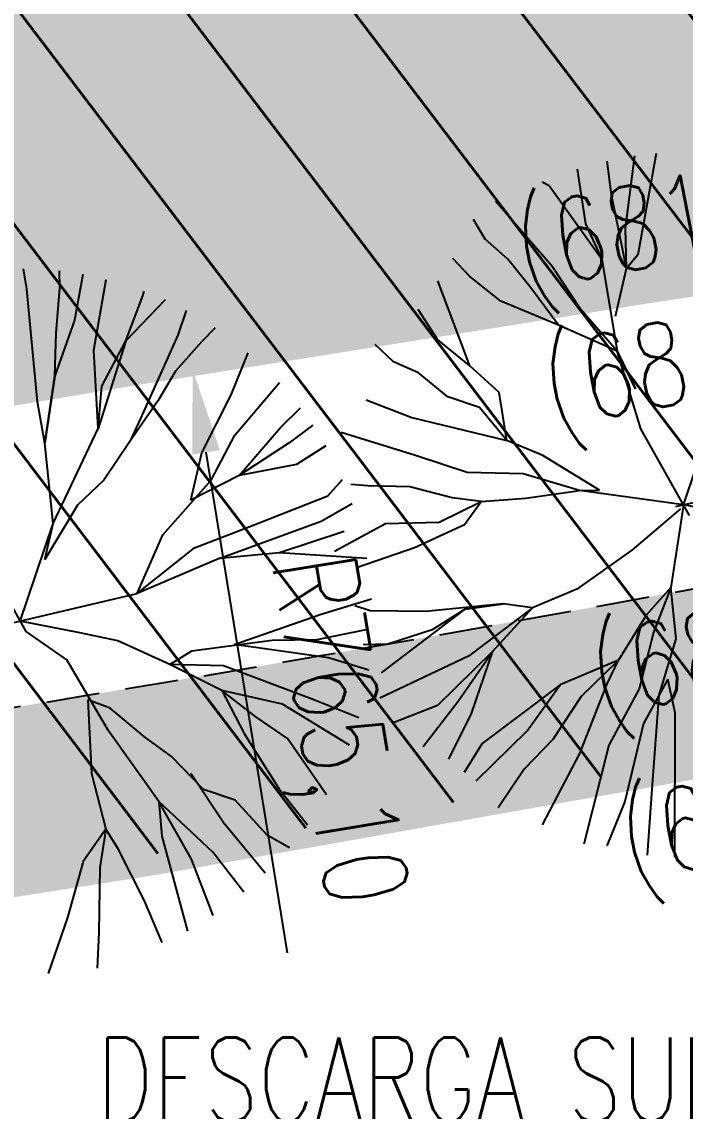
# Model space of a CAD drawing. Extents: x 352140 to 354978, y 6304672 to 6307963.
# Drawn here: x 352470.92 to 352478.84, y 6305970.32 to 6305983.32 of the extents above; entities that cross this region are included whole.
import ezdxf
from ezdxf import colors
from ezdxf.entities.mleader import LeaderData, LeaderLine
from ezdxf.math import Vec2, Vec3

# ---------------------------------------------------------------- set-up
doc = ezdxf.new("R2010")
doc.units = 0
for name, pattern in [('CENTER', [50.800000000000004, 31.75, -6.35, 6.35, -6.35]), ('CONTINUOS', [0]), ('DASHDOT', [1, 0.5, -0.25, 0, -0.25]), ('DASHED', [19.049999999999997, 12.7, -6.35])]:
    doc.linetypes.add(name, pattern=pattern)
doc.layers.get('0').update_dxf_attribs({"linetype": 'CONTINUOUS'})
for name, color, linetype in [('00-S2_ALL AREA APORTANTES', 150, 'CONTINUOUS'), ('02_Geo ext_Acotamiento', 7, 'CONTINUOUS'), ('02_Geo ext_Eje', 4, 'CONTINUOUS'), ('02_Geo ext_Geometria', 2, 'CONTINUOUS'), ('03_Pav ext_HCV', 34, 'CONTINUOUS'), ('03_Pav ext_Vereda HC', 42, 'CONTINUOUS'), ('03_Pav proy_Solera Tipo A', 1, 'CONTINUOUS'), ('03_S2_Pav ext_Borde vereda', 7, 'CONTINUOUS'), ('03_S3_Pav ext_Cota', 2, 'CONTINUOUS'), ('05_All ext_Txt', 4, 'CONTINUOUS'), ('Paisajismo', 253, 'CONTINUOUS')]:
    doc.layers.add(name, color=color, linetype=linetype)
doc.layers.add('0_ASD_LINEA OFICIAL', color=253, linetype='DASHDOT', lineweight=20)
doc.styles.add('JPG_2MM', font='simplex.shx', dxfattribs={"height": 1})
doc.styles.add('ROMANS', font='romans.shx', dxfattribs={"width": 0.75})
doc.dimstyles.new('Principal', dxfattribs={"dimscale": 0, "dimtxt": 2, "dimasz": 2, "dimexe": 1, "dimexo": 1, "dimtad": 1, "dimrnd": 0.05, "dimzin": 1, "dimtxsty": 'ROMANS', "dimcen": 2.5, "dimclrt": 2, "dimaunit": 2, "dimadec": 0, "dimazin": 0, "dimtfac": 1, "dimtmove": 0, "dimatfit": 3, "dimfxl": 1, "dimfxlon": 1, "dimarcsym": 0})

# ---------------------------------------------------------------- blocks, each defined once
blk = doc.blocks.new('_Dot')
at = {"color": 0, "linetype": 'ByBlock', "lineweight": -2}
blk.add_line((-0.5, 0), (-1, 0), dxfattribs=at)
at = {"color": 0, "linetype": 'ByBlock', "const_width": 0.5}
blk.add_lwpolyline([(-0.25, 0, 1), (0.25, 0, 1)], format="xyb", close=True, dxfattribs=at)
blk = doc.blocks.new('*D1356')
at = {"layer": '02_Geo ext_Acotamiento', "color": 0, "lineweight": -2, "transparency": 16777216}
blk.add_line((352474.0926318229, 6305972.204620175), (352473.118785715, 6305978.179346178), dxfattribs=at)
at = {"layer": '02_Geo ext_Acotamiento', "color": 0, "transparency": 16777216}
blk.add_solid([(352473.2832816129, 6305978.206158067), (352472.954289817, 6305978.152534289), (352472.9579143815, 6305979.166321564)], dxfattribs=at)
at = {"layer": '02_Geo ext_Acotamiento', "color": 2, "transparency": 16777216, "insert": (352474.5820595946, 6305974.84452452), "char_height": 1, "attachment_point": 5, "rotation": 279.2574751368675, "style": 'ROMANS'}
blk.add_mtext('R765,10', dxfattribs=at)
blk = doc.blocks.new('*D1358')
at = {"layer": '02_Geo ext_Acotamiento', "color": 0, "lineweight": -2, "transparency": 16777216}
blk.add_line((352489.9611560942, 6305989.048844459), (352491.1275495391, 6305983.108705287), dxfattribs=at)
at = {"layer": '02_Geo ext_Acotamiento', "color": 0, "transparency": 16777216}
blk.add_solid([(352491.2910931937, 6305983.140818381), (352490.9640058842, 6305983.076592193), (352491.3202281024, 6305982.127443358)], dxfattribs=at)
at = {"layer": '02_Geo ext_Acotamiento', "color": 2, "transparency": 16777216, "insert": (352491.3387423675, 6305986.744307509), "char_height": 1, "attachment_point": 5, "rotation": 281.1091435164316, "style": 'ROMANS'}
blk.add_mtext('R144,40', dxfattribs=at)
blk = doc.blocks.new('A$C27410629')
at = {"true_color": 0x136734, "transparency": 33554559}
h = blk.add_hatch(dxfattribs=at)
h.set_pattern_fill('ANSI31', color=116, scale=0.5)
h.set_pattern_definition([(45, (-8759.562515186517, -519.1035735587502), (-1.122532015133644, 1.122532015133644), [])])
h.paths.add_polyline_path([(137.5068959888558, 1252.464406617455, 0.1176268807227723), (109.8147584422568, 1254.193915082657, 0.06692451075002814), (94.44469839795602, 1249.334472017372, 0.3153492887079504), (64.30173641118381, 1196.270282113329, 0.02268268711599586), (65.7292635223912, 1185.310127003227), (112.3603922077091, 1218.953454515778), (153.4782689701005, 1161.962272479494), (172.1053089193083, 1139.480769404351), (187.9579650288579, 1141.807885415954), (193.565073162812, 1120.465553675225), (224.197974734232, 1050.129297271156), (250.6203797236194, 989.4787086543838), (268.1526288855184, 972.7353945672494, 7.254700715645028e-06), (291.4898137452492, 983.2987389690225), (238.1945199318034, 1105.633967029937), (205.2934048173047, 1181.112163638985), (177.0531538182076, 1197.651557407602)])
at = {"layer": '0_ASD_LINEA OFICIAL', "ltscale": 8}
blk.add_lwpolyline([(105.3969465088849, 1035.562361611197, 0.5, 0.5, 0.02907839639481551), (96.49739032833118, 1087.586790840495, 0.5, 0.5, 0), (93.67239595213323, 1099.099954622301, 0.5, 0.5, -0.02489181545741437), (93.1686848455247, 1101.536063994684, 0.5, 0.5, 0.02800017550214639), (85.58360530758229, 1125.976145468789, 0.5, 0.5, 0), (80.53034666677559, 1140.452970316577, 0.5, 0.5, -0.01403462392197003), (70.93430501161492, 1165.446933883542, 0.5, 0.5, -0.04113116294258884), (65.72926351752159, 1185.310126999917, 0.5, 0.5, -0.02268268711599493), (64.30173641118381, 1196.270282113328, 0.5, 0.5, -0.3153492887079679), (94.44469839795784, 1249.334472017374, 0.5, 0.5, -0.06692451075014695), (109.8147584422877, 1254.193915082663, 0.5, 0.5, -0.1176268807226383), (137.5068959888558, 1252.464406617455, 0.5, 0.5, -0.04427558294686633), (147.2508640152264, 1248.520743937503, 0.5, 0.5, 0), (172.0219517330806, 1234.851772024538, 0.5, 0.5, 0.01750675280627598), (184.8220180485951, 1228.362281347178, 0.5, 0.5, -0.01158997276834812), (202.0240396122099, 1219.429553328131, 0.5, 0.5, 0.08945083964984361), (234.6303973079339, 1209.248334625051, 0.5, 0.5, 0.02074857105791634), (245.5796070346114, 1209.119370963424, 0.5, 0.5, 0.0292650525021234), (260.9574949201233, 1210.479643781589, 0.5, 0.5, 0.01455169345075628), (283.5421609954101, 1214.484549576147, 0.5, 0.5, 0.03211360147220694), (329.8150799274445, 1226.935406510711, 0.5, 0.5, 0.007917335729782708)], format="xyseb", dxfattribs=at)
at = {"layer": '0_ASD_LINEA OFICIAL', "ltscale": 8, "const_width": 0.5}
blk.add_lwpolyline([(250.6203797236194, 989.4787086543838), (268.1526288854875, 972.7353945673531, 7.254700715664111e-06), (291.4898137452146, 983.2987389692971), (291.4898137452146, 983.2987389692971), (238.1945199318034, 1105.633967029937), (205.2934048173047, 1181.112163638985), (177.0531538182076, 1197.651557407602), (137.6146324061954, 1252.315079214)], format="xyb", dxfattribs=at)
blk = doc.blocks.new('1.0 - LO RECABARREN LOTEO PARQUE - VEGETACION PROPUESTA ETAPA MUNICIPAL')
at = {"layer": 'Paisajismo', "color": 251}
for p, q in [((352478.1275552253, 6305980.85498436), (352478.2361449318, 6305981.715914877)), ((352478.4921855782, 6305981.743801679), (352478.2743670408, 6305980.535749556)), ((352477.9591186784, 6305981.25431358), (352477.9051037707, 6305981.655967839)), ((352477.5489612148, 6305981.560064026), (352477.6489476153, 6305980.904445083)), ((352477.2129587107, 6305981.360978175), (352477.1320545566, 6305981.403174513)), ((352477.8438934974, 6305980.480545281), (352477.2129587107, 6305981.360978175)), ((352478.1366716653, 6305980.372145854), (352477.9591186784, 6305981.25431358)), ((352477.2580842028, 6305980.389311765), (352476.5755388011, 6305981.178141304)), ((352476.4506289462, 6305980.721477006), (352476.3126071253, 6305980.95938663)), ((352477.6489476153, 6305980.904445083), (352477.8438934974, 6305980.480545281)), ((352478.1366716653, 6305980.372145854), (352478.1275552253, 6305980.85498436)), ((352476.722135281, 6305980.486087694), (352476.4506289462, 6305980.721477006)), ((352478.2743670408, 6305980.535749556), (352478.1366716653, 6305980.372145854)), ((352476.268055681, 6305980.276488517), (352476.0628283102, 6305980.493993144)), ((352476.9956568904, 6305980.143844366), (352476.722135281, 6305980.486087694)), ((352477.8438934974, 6305980.480545281), (352478.0247535933, 6305979.388283361)), ((352470.9791085373, 6305980.127290434), (352470.9380157019, 6305980.370069036)), ((352471.372656268, 6305980.137129574), (352471.3687522345, 6305980.343900926)), ((352471.6479428071, 6305980.302964803), (352471.5492628812, 6305979.755671567)), ((352476.6356416089, 6305979.981546658), (352476.268055681, 6305980.276488517)), ((352477.58802551, 6305979.887790984), (352477.2580842028, 6305980.389311765)), ((352478.0065733212, 6305979.806176646), (352478.1366716653, 6305980.372145854)), ((352471.7772541641, 6305979.397717895), (352471.9259868903, 6305980.242831917)), ((352476.268082896, 6305979.209839505), (352475.8855201535, 6305980.224942675)), ((352471.1050833046, 6305978.781263269), (352470.9791085373, 6305980.127290434)), ((352471.3293507672, 6305979.601833149), (352471.372656268, 6305980.137129574)), ((352472.1589620499, 6305979.510601838), (352472.3624453977, 6305980.048922569)), ((352472.3624453977, 6305980.048922569), (352472.3787532828, 6305980.101145286)), ((352477.3245917035, 6305979.695749076), (352476.9956568904, 6305980.143844366)), ((352472.6307489414, 6305979.997471048), (352472.1589620499, 6305979.510601838)), ((352477.3245917035, 6305979.695749076), (352476.6356416089, 6305979.981546658)), ((352478.0247535933, 6305979.388283361), (352477.58802551, 6305979.887790984)), ((352471.5492628812, 6305979.755671567), (352471.3122386409, 6305979.093756601)), ((352472.8807744939, 6305979.873742042), (352472.7794600247, 6305979.577644357)), ((352475.8800125589, 6305979.524519636), (352475.6520212743, 6305979.882473309)), ((352473.2267514461, 6305979.666881293), (352473.0671490565, 6305979.501027003)), ((352478.0247535933, 6305979.388283361), (352477.3245917035, 6305979.695749076)), ((352471.3122386409, 6305979.093756601), (352471.3293507672, 6305979.601833149)), ((352472.1589620499, 6305979.510601838), (352471.8315775688, 6305978.46219136)), ((352471.8753874885, 6305978.970771986), (352472.1589620499, 6305979.510601838)), ((352472.7794600247, 6305979.577644357), (352472.335660302, 6305978.58311768)), ((352473.0671490565, 6305979.501027003), (352472.7533482308, 6305979.147691408)), ((352476.268082896, 6305979.209839505), (352475.8800125589, 6305979.524519636)), ((352471.8315775688, 6305978.46219136), (352471.7772541641, 6305979.397717895)), ((352473.4163866648, 6305978.865153403), (352473.6227052198, 6305979.368468748)), ((352475.3566122105, 6305979.257733487), (352475.1390036559, 6305979.467415117)), ((352478.2469016878, 6305978.938171837), (352478.0247535933, 6305979.388283361)), ((352478.0247535933, 6305979.388283361), (352478.2469016878, 6305978.938171837)), ((352478.3093741251, 6305978.458320168), (352478.0247535933, 6305979.388283361)), ((352475.6527965499, 6305979.129705258), (352475.3566122105, 6305979.257733487)), ((352472.7533482308, 6305979.147691408), (352472.546331893, 6305978.796372004)), ((352476.0053983022, 6305978.842402608), (352475.6527965499, 6305979.129705258)), ((352476.6159441033, 6305978.894400188), (352476.268082896, 6305979.209839505)), ((352471.1938858297, 6305978.289808439), (352471.3122386409, 6305979.093756601)), ((352471.3122386409, 6305979.093756601), (352471.1938858297, 6305978.289808439)), ((352473.4620847795, 6305978.386081706), (352473.9940109081, 6305979.011182854)), ((352471.8315775688, 6305978.46219136), (352471.8753874885, 6305978.970771986)), ((352473.0674134865, 6305978.174298849), (352473.4163866648, 6305978.865153403)), ((352476.7095975993, 6305978.321219766), (352476.6159441033, 6305978.894400188)), ((352471.1938858297, 6305978.289808439), (352471.1050833046, 6305978.781263269)), ((352472.546331893, 6305978.796372004), (352472.2083551933, 6305978.308962559)), ((352475.0287965118, 6305978.804057235), (352475.5758070984, 6305978.593005279)), ((352476.3816737943, 6305978.715886574), (352476.0053983022, 6305978.842402608)), ((352476.7095975993, 6305978.321219766), (352476.3816737943, 6305978.715886574)), ((352478.8191598772, 6305977.552358195), (352479.2125172336, 6305978.71588795)), ((352474.0070257903, 6305978.473796272), (352474.2451975834, 6305978.710987898)), ((352475.5758070984, 6305978.593005279), (352476.7095975993, 6305978.321219766)), ((352471.5490117898, 6305977.868932984), (352471.8315775688, 6305978.46219136)), ((352472.335660302, 6305978.58311768), (352472.2083551933, 6305978.308962559)), ((352473.5150393044, 6305977.900994279), (352474.0070257903, 6305978.473796272)), ((352474.3920603467, 6305978.505323664), (352474.1109687713, 6305978.294629889)), ((352478.8896722923, 6305977.427047579), (352478.3093741251, 6305978.458320168)), ((352473.1785102773, 6305977.846248779), (352473.4620847795, 6305978.386081706)), ((352475.6180656507, 6305978.140267921), (352474.7315302495, 6305978.417492486)), ((352471.292135081, 6305977.329604137), (352471.1938858297, 6305978.289808439)), ((352472.2083551933, 6305978.308962559), (352471.8965719272, 6305977.848769919)), ((352474.1109687713, 6305978.294629889), (352473.5150393044, 6305977.900994279)), ((352474.5464288348, 6305978.256469573), (352474.1963265934, 6305978.034610914)), ((352476.7095975993, 6305978.321219766), (352476.7095975993, 6305978.321219766)), ((352477.1402729448, 6305978.142286357), (352476.7095975993, 6305978.321219766)), ((352472.9373151319, 6305977.608330153), (352473.0674134865, 6305978.174298849)), ((352476.2361210574, 6305977.938147099), (352475.6180656507, 6305978.140267921)), ((352477.8157568873, 6305977.727456482), (352477.1402729448, 6305978.142286357)), ((352474.1963265934, 6305978.034610914), (352473.5150393044, 6305977.900994279)), ((352476.9040390624, 6305977.924035762), (352476.2361210574, 6305977.938147099)), ((352471.292135081, 6305977.329604137), (352471.5490117898, 6305977.868932984)), ((352471.8965719272, 6305977.848769919), (352471.5817623193, 6305977.548862848)), ((352472.6032909164, 6305977.194017263), (352473.1785102773, 6305977.846248779)), ((352473.5150393044, 6305977.900994279), (352472.9373151319, 6305977.608330153)), ((352474.5707660478, 6305977.658745577), (352474.7490780378, 6305977.854356995)), ((352477.5754878859, 6305977.722919981), (352476.9040390624, 6305977.924035762)), ((352478.7274746549, 6305977.530880277), (352480.2164293411, 6305977.879678542)), ((352475.0481689483, 6305977.778025091), (352474.8467400941, 6305977.794346964)), ((352475.5511715146, 6305977.767396695), (352475.0481689483, 6305977.778025091)), ((352476.0564528197, 6305977.636058538), (352475.5511715146, 6305977.767396695)), ((352476.9362829471, 6305977.630681382), (352477.5754878859, 6305977.722919981)), ((352477.5754878859, 6305977.722919981), (352477.8157568873, 6305977.727456482)), ((352478.8191598772, 6305977.552358195), (352477.5754878859, 6305977.722919981)), ((352471.5817623193, 6305977.548862848), (352471.1934186022, 6305976.900159717)), ((352473.6429448754, 6305977.293819786), (352474.5707660478, 6305977.658745577)), ((352474.4907099583, 6305977.355903014), (352474.8620163009, 6305977.568875388)), ((352475.9001619173, 6305977.343880607), (352476.402858233, 6305977.593884507)), ((352476.402858233, 6305977.593884507), (352476.0564528197, 6305977.636058538)), ((352476.2032646421, 6305977.316823223), (352476.402858233, 6305977.593884507)), ((352476.402858233, 6305977.593884507), (352476.9362829471, 6305977.630681382)), ((352478.8191598772, 6305977.552358195), (352478.6655438281, 6305976.567651628)), ((352479.5308947315, 6305977.412432205), (352478.8191598772, 6305977.552358195)), ((352478.781372374, 6305977.505175669), (352478.2031267321, 6305977.013226649)), ((352470.8987777245, 6305976.166074382), (352471.292135081, 6305977.329604137)), ((352471.1934186022, 6305976.900159717), (352471.292135081, 6305977.329604137)), ((352472.9800707683, 6305977.040788505), (352473.6429448754, 6305977.293819786)), ((352473.2762551095, 6305976.912760276), (352474.4907099583, 6305977.355903014)), ((352474.65147629, 6305976.999615769), (352475.2594438381, 6305977.331783256)), ((352475.2594438381, 6305977.331783256), (352475.9001619173, 6305977.343880607)), ((352475.6050556898, 6305977.043897361), (352476.2032646421, 6305977.316823223)), ((352472.2960471884, 6305976.493394729), (352472.6032909164, 6305977.194017263)), ((352474.7657119299, 6305977.234845774), (352473.9960533333, 6305976.979798304)), ((352470.9692901397, 6305976.040763766), (352470.3889919724, 6305977.072036355)), ((352472.2960471884, 6305976.493394729), (352472.9800707683, 6305977.040788505)), ((352474.925667639, 6305976.809690376), (352475.6050556898, 6305977.043897361)), ((352473.2762551095, 6305976.912760276), (352472.2960471884, 6305976.493394729)), ((352473.9960533333, 6305976.979798304), (352473.2762551095, 6305976.912760276)), ((352473.9960533333, 6305976.979798304), (352473.2762551095, 6305976.912760276)), ((352475.0359336556, 6305976.913771832), (352473.9960533333, 6305976.979798304)), ((352478.2031267321, 6305977.013226649), (352477.5442877458, 6305976.546481274)), ((352477.5442877458, 6305976.546481274), (352477.0143915043, 6305976.322686062)), ((352478.6655438281, 6305976.567651628), (352478.3779341476, 6305976.241535869)), ((352478.6655438281, 6305976.567651628), (352478.4620581937, 6305976.029333929)), ((352478.6655438281, 6305976.567651628), (352478.6655438281, 6305976.567651628)), ((352478.7305381274, 6305975.954233261), (352478.6655438281, 6305976.567651628)), ((352470.8070925022, 6305976.144596464), (352472.2960471884, 6305976.493394729)), ((352474.4914968637, 6305976.249018271), (352475.0946756129, 6305976.429800731)), ((352473.4524997894, 6305975.887268236), (352474.4914968637, 6305976.249018271)), ((352475.0762779902, 6305976.289271794), (352474.8941943575, 6305976.346210536)), ((352475.7401196787, 6305976.281680703), (352475.0762779902, 6305976.289271794)), ((352475.2109621338, 6305975.547173001), (352476.2134955746, 6305976.307564405)), ((352476.6663292327, 6305976.369561894), (352475.7401196787, 6305976.281680703)), ((352476.2134955746, 6305976.307564405), (352475.8175859776, 6305976.059576737)), ((352476.2134955746, 6305976.307564405), (352476.6663292327, 6305976.369561894)), ((352476.6663292327, 6305976.369561894), (352476.2134955746, 6305976.307564405)), ((352477.0143915043, 6305976.322686062), (352476.250783359, 6305975.747067409)), ((352476.5434369392, 6305975.806040549), (352477.0143915043, 6305976.322686062)), ((352477.0143915043, 6305976.322686062), (352476.6663292327, 6305976.369561894)), ((352471.6105125788, 6305976.026148392), (352470.8987777245, 6305976.166074382)), ((352478.3779341476, 6305976.241535869), (352478.0409662286, 6305975.700697902)), ((352471.4563852404, 6305975.702549828), (352470.9692901397, 6305976.040763766)), ((352472.0663703497, 6305975.927860268), (352471.6105125788, 6305976.026148392)), ((352474.442869216, 6305975.946005445), (352475.0281741489, 6305976.063951685)), ((352475.8175859776, 6305976.059576737), (352475.2866809571, 6305975.889210048)), ((352478.4620581937, 6305976.029333929), (352478.2877923296, 6305975.357947463)), ((352472.6859389543, 6305975.645595124), (352472.0663703497, 6305975.927860268)), ((352472.949879409, 6305975.810921275), (352473.9089378554, 6305975.935924327)), ((352474.5817927694, 6305975.727460897), (352473.4524997894, 6305975.887268236)), ((352473.9089378554, 6305975.935924327), (352474.442869216, 6305975.946005445)), ((352475.2866809571, 6305975.889210048), (352474.9930208237, 6305975.883665473)), ((352478.5295744715, 6305975.282342716), (352478.7305381274, 6305975.954233261)), ((352472.6859389543, 6305975.645595124), (352472.949879409, 6305975.810921275)), ((352475.0620779163, 6305975.581230648), (352474.5817927694, 6305975.727460897)), ((352476.250783359, 6305975.747067409), (352475.192001884, 6305975.246048502)), ((352476.5434369392, 6305975.806040549), (352475.8820206413, 6305975.157334262)), ((352476.1273888773, 6305975.210261905), (352476.5434369392, 6305975.806040549)), ((352476.2860179202, 6305975.064334868), (352476.5434369392, 6305975.806040549)), ((352471.9530637232, 6305974.856766456), (352471.4563852404, 6305975.702549828)), ((352473.3060141479, 6305975.336617297), (352472.6859389543, 6305975.645595124)), ((352473.3271614526, 6305975.630976676), (352472.6859389543, 6305975.645595124)), ((352474.4030944171, 6305975.223710725), (352473.3271614526, 6305975.630976676)), ((352478.0409662286, 6305975.700697902), (352477.3454997953, 6305975.406345612)), ((352478.0409662286, 6305975.700697902), (352477.5951962589, 6305975.26470079)), ((352477.9084369479, 6305975.416974388), (352478.0409662286, 6305975.700697902)), ((352478.6314535288, 6305975.47087671), (352478.3397559735, 6305974.942107459)), ((352478.7194699421, 6305975.070029596), (352478.6314535288, 6305975.47087671)), ((352474.0291116064, 6305975.173638997), (352473.3060141479, 6305975.336617297)), ((352473.3060141479, 6305975.336617297), (352473.5731566245, 6305974.822897336)), ((352473.712513736, 6305975.023603889), (352473.3060141479, 6305975.336617297)), ((352477.3454997953, 6305975.406345612), (352476.4134845141, 6305974.704483197)), ((352476.9536577633, 6305974.855560504), (352477.3454997953, 6305975.406345612)), ((352477.5822272919, 6305974.585671807), (352477.9084369479, 6305975.416974388)), ((352478.2877923296, 6305975.357947463), (352477.9266508232, 6305974.683032612)), ((352471.7057332624, 6305975.226229618), (352471.7490737254, 6305974.345161481)), ((352471.9747153894, 6305975.12441311), (352471.7057332624, 6305975.226229618)), ((352474.9416092923, 6305975.012547791), (352474.4030944171, 6305975.223710725)), ((352475.7103320314, 6305974.667911784), (352476.1273888773, 6305975.210261905)), ((352477.5951962589, 6305975.26470079), (352477.2577239784, 6305974.750575546)), ((352478.4439721916, 6305974.158324417), (352478.5295744715, 6305975.282342716)), ((352472.3817215665, 6305974.78468702), (352471.9747153894, 6305975.12441311)), ((352474.8326838163, 6305974.683005424), (352474.0291116064, 6305975.173638997)), ((352475.8820206413, 6305975.157334262), (352475.3429869434, 6305974.945902334)), ((352474.0913089218, 6305974.763518042), (352473.712513736, 6305975.023603889)), ((352476.0148051569, 6305974.515826838), (352476.2860179202, 6305975.064334868)), ((352478.7141685539, 6305973.349491614), (352478.7194699421, 6305975.070029596)), ((352472.556528982, 6305974.012996241), (352471.9530637232, 6305974.856766456)), ((352473.5731566245, 6305974.822897336), (352473.9877893833, 6305974.166585918)), ((352476.3414218644, 6305974.260363054), (352476.9536577633, 6305974.855560504)), ((352478.3397559735, 6305974.942107459), (352478.1159706379, 6305974.012111507)), ((352472.7066190314, 6305974.550305781), (352472.3817215665, 6305974.78468702)), ((352474.5564065633, 6305974.093187036), (352474.0913089218, 6305974.763518042)), ((352476.4134845141, 6305974.704483197), (352476.198788047, 6305974.358296719)), ((352477.2577239784, 6305974.750575546), (352476.9172253594, 6305974.396735873)), ((352477.1357686022, 6305973.731973263), (352477.5822272919, 6305974.585671807)), ((352477.9266508232, 6305974.683032612), (352477.628486114, 6305973.501553367)), ((352473.0879383658, 6305974.156650205), (352472.7066190314, 6305974.550305781)), ((352471.7490737254, 6305974.345161481), (352471.9218635831, 6305973.680327749)), ((352473.3319249437, 6305973.751693645), (352472.9385363124, 6305974.34802952)), ((352476.9172253594, 6305974.396735873), (352476.6054420915, 6305973.936543233)), ((352473.9877893833, 6305974.166585918), (352474.3287064451, 6305973.734881332)), ((352473.4642116287, 6305974.030134129), (352473.0879383658, 6305974.156650205)), ((352478.3894499553, 6305973.370198458), (352478.4439721916, 6305974.158324417)), ((352473.1976482309, 6305973.407025566), (352472.556528982, 6305974.012996241)), ((352472.556528982, 6305974.012996241), (352472.5907026733, 6305973.596820858)), ((352472.9433944077, 6305973.325482205), (352472.556528982, 6305974.012996241)), ((352473.8460331529, 6305973.609762712), (352473.4642116287, 6305974.030134129)), ((352478.1159706379, 6305974.012111507), (352477.9046928438, 6305973.484860142)), ((352471.9218635831, 6305973.680327749), (352471.6510903695, 6305973.297323436)), ((352471.9218635831, 6305973.680327749), (352471.8503493168, 6305973.224671609)), ((352472.070634371, 6305973.446122638), (352471.9218635831, 6305973.680327749)), ((352473.8258379055, 6305973.157255247), (352473.3319249437, 6305973.751693645)), ((352472.5907026733, 6305973.596820858), (352472.8958712969, 6305972.466516579)), ((352474.1148385298, 6305973.458296036), (352473.8460331529, 6305973.609762712)), ((352472.3839831053, 6305972.828149984), (352472.070634371, 6305973.446122638)), ((352473.5686528127, 6305972.931019844), (352473.1976482309, 6305973.407025566)), ((352471.6510903695, 6305973.297323436), (352471.4625768407, 6305972.629624058)), ((352473.2050987932, 6305972.650965023), (352472.9433944077, 6305973.325482205)), ((352471.8503493168, 6305973.224671609), (352471.8382788628, 6305972.449452402)), ((352472.5945284065, 6305972.328989092), (352472.3839831053, 6305972.828149984)), ((352471.4625768407, 6305972.629624058), (352471.233853065, 6305971.961165473)), ((352471.8382788628, 6305972.449452402), (352471.8196535367, 6305972.021520178))]:
    blk.add_line(p, q, dxfattribs=at)

msp = doc.modelspace()

# ---------------------------------------------------------------- hatches: boundary and pattern name
at = {"layer": '00-S2_ALL AREA APORTANTES', "linetype": 'DASHED', "lineweight": 40, "ltscale": 0.25}
h = msp.add_hatch(dxfattribs=at)
h.set_pattern_fill('ANSI31', color=82, scale=0.5, angle=82.24516604670926)
h.set_pattern_definition([(127.2451660467093, (0, 0), (-1.263734244477452, -0.9607975902004564), [])])
edge = h.paths.add_edge_path()
edge.add_arc((352413.8134982, 6306342.279044189), 360.9256369797264, 281.37553713483646, 284.3019380296664, ccw=False)
edge.add_arc((352407.4100762531, 6306362.190923826), 381.7165956988526, 278.3879467823999, 281.72831033141125, ccw=False)
edge.add_arc((352445.6213531102, 6306102.766563288), 119.4932268765314, 277.3612650986669, 278.40759328874447, ccw=False)
edge.add_line((352460.9314402923, 6305984.258198605), (352462.5330051501, 6305971.861223469))
edge.add_arc((352445.6213557394, 6306102.766504142), 131.9931679817254, 277.3612674818978, 278.4075959154779)
edge.add_arc((352407.4227247122, 6306362.119686132), 394.1442742105093, 278.3882614798632, 281.7230285932214)
edge.add_arc((352413.8134982497, 6306342.279043974), 373.4256367593062, 281.3814494473771, 284.3019380304471)
edge.add_line((352506.0615015624, 6305980.426847527), (352507.8228342526, 6305980.87996712))
edge.add_line((352507.8228342526, 6305980.87996712), (352504.6702179839, 6305992.999751406))
edge.add_line((352504.6702179839, 6305992.999751406), (352502.973604193, 6305992.539439728))
at = {"layer": '03_Pav ext_HCV'}
h = msp.add_hatch(dxfattribs=at)
h.set_pattern_fill('SWAMP', color=256, scale=0.025, angle=-5.87842838446813e-10, style=0)
h.set_pattern_definition([(359.9999999994121, (0, 0), (0.3175000000056422, 0.5499261309017425), [0.079375, -0.555625]), (90, (0.0396875, -4.071855352894005e-13), (-0.3174999999943578, 0.5499261309082575), [0.0396875, -1.06016476181]), (90, (0.049609375, -5.089819191117507e-13), (-0.3174999999943578, 0.5499261309082575), [0.03175, -1.06810226181]), (90, (0.029765625, -3.053891514670504e-13), (-0.3174999999943578, 0.5499261309082575), [0.03175, -1.06810226181]), (59.99999999941215, (0.05953125000000001, -6.107783029341008e-13), (-0.3174999995629745, 0.5499261311573168), [0.0254, -0.6096]), (119.9999999994121, (0.01984375, -2.035927676447003e-13), (-0.6349999995686166, 2.555744082988348e-10), [0.0254, -0.6095999999999999])])
h.paths.add_polyline_path([(352360.868372727, 6306028.31840835, 0.2867501767208371), (352276.1412867496, 6306023.175510557, 0.01869958964940587), (352271.7705830562, 6306019.63894139, 0.1387730875209856), (352249.4208122046, 6305985.325619695, 0.08211699766830355), (352247.1096555825, 6305968.544474194), (352254.11489188, 6305968.473110226, -0.0849190631894005), (352256.1782145034, 6305983.480684427, -0.1378571209184878), (352276.3741181307, 6306014.365663016, -0.08216666129112944), (352277.762515263, 6306015.224032857), (352283.6096528716, 6306017.625902134, -0.7562922686620178), (352284.3226251645, 6306016.717655372), (352280.5182882363, 6306011.50930614, -0.05613840177760803), (352279.7611070714, 6306010.685063163, 0.1378525137337985), (352260.9870741788, 6305982.104565816), (352259.4697379309, 6305977.322016968, 0.03125424276533748), (352257.2518488735, 6305968.441153317), (352264.3677510897, 6305968.368661969, -0.02665530429574394), (352266.1419831768, 6305975.205145839), (352267.6593194248, 6305979.987694686, -0.1347586241790884), (352283.8411908795, 6306004.95120816, 0.05309188545623043), (352286.6875024904, 6306008.087643748), (352291.8375113436, 6306015.138292825, -0.1315344263085925), (352295.8643306832, 6306018.383788061, -0.2245901210606135), (352352.3677380227, 6306016.96834866, -0.1771469914567127), (352353.7775416014, 6306015.464844507), (352355.0256382796, 6306012.534005799, 0.1587547824207233), (352356.2473872155, 6306011.133888852), (352356.61527247, 6306010.904603812, 0.03127920765357715), (352404.2635354987, 6305985.296902456, 0.1549179150466921), (352406.0652175725, 6305985.073782303), (352409.3647523095, 6305985.688455695, -0.1516099281221849), (352411.13108648, 6305985.481296828, 0.09607903957190114), (352450.5630709757, 6305976.410355219, 0.02015954793188863), (352451.6638567296, 6305976.417867715, 0.03045081609371835), (352465.8170346431, 6305977.967684446, -0.006248532946582673), (352484.699637598, 6305980.9866748, 0.02063806963239873), (352496.4057222297, 6305983.221488672, 0.002065357639369774), (352497.5663418849, 6305983.498192595), (352495.9099347821, 6305990.600186132), (352492.9982529592, 6305990.597078585, -0.7874431456719597), (352492.7225948891, 6305991.73057545), (352495.3422021209, 6305993.034390673), (352493.6820656086, 6306000.152374386, 0.03088089592298866), (352481.5194309896, 6305996.589871377, -0.06443924997046216), (352455.7354173818, 6305990.740502411), (352459.2428169689, 6305990.830949344), (352455.7354173818, 6305990.740502411, -0.01148082269427051), (352451.0179998683, 6305990.402995264, -0.02776823934322075), (352440.8206754049, 6305991.327020614), (352444.24992591, 6305990.587070875), (352440.8206754049, 6305991.327020614, -0.07020690110198488), (352416.0878331155, 6305998.601983743), (352416.6023085983, 6305998.041795899), (352413.0038271977, 6305999.99411206, -0.03572216795586271)])
at = {"layer": '03_Pav ext_Vereda HC'}
h = msp.add_hatch(dxfattribs=at)
h.set_pattern_fill('DOTS', color=256, scale=0.2, style=0)
h.set_pattern_definition([(0, (0, 0), (0.15875, 0.3175), [0, -0.3175])])
h.paths.add_polyline_path([(352533.7781987465, 6305988.647630177, 0.001234498587345054), (352535.675126165, 6305989.286498093), (352535.0273047538, 6305991.17866681, -0.001236873237655371), (352533.135689451, 6305990.541615871, -0.02053009870907239), (352503.8853697219, 6305981.940228953), (352503.2840382411, 6305984.518491437), (352499.4039184833, 6305983.544208242), (352499.9993888386, 6305980.991075858, -0.008887102906639828), (352487.1047705442, 6305978.156272031, -0.01455549524336389), (352464.6282001356, 6305974.170378275, -0.008990183444713605), (352459.9926205119, 6305973.570179023), (352460.1984365283, 6305971.58073849, 0.009019331760126793), (352464.9206284034, 6305972.191872346, 0.01455169346436648), (352487.5052945014, 6305976.196778146, 0.03211359260083807)])
h.paths.add_polyline_path([(352453.0159213872, 6305972.983824089, -0.006800505392013569), (352449.4833227422, 6305972.830716716, -0.009066641678675507), (352444.7696182578, 6305972.776126778), (352444.5771080579, 6305970.777466943, 0.01638310348206576), (352453.2219476647, 6305970.992351152)])
h.paths.add_polyline_path([(352389.6460369565, 6305991.879874823, -0.01753322086345317), (352376.9513572304, 6305998.31509122), (352352.1532079588, 6306011.99899601, 0.04440363374849853), (352342.0535807689, 6306016.089608755, 0.1133237876608219), (352314.4714570942, 6306018.047333277), (352314.9360717349, 6306016.097052595, -0.1572406347358349), (352351.2139975071, 6306010.232972499), (352375.9850852466, 6305996.564000573, 0.01750636999426037), (352388.7848668274, 6305990.074641938, -0.0115901603268221), (352405.9871731158, 6305981.141781882, 0.08676206377402094), (352437.5751283566, 6305971.093253941), (352437.7670282808, 6305973.085577833, -0.0864982168626583), (352406.9311932966, 6305982.905094895, 0.01159024218480682)])
h.paths.add_polyline_path([(352298.9308368328, 6306011.291528256, -0.04076991370934013), (352308.0869286793, 6306014.635858133), (352307.6251471448, 6306016.57596012, 0.04303443395370096), (352297.5531387314, 6306012.854879401, 0.2722251189562815), (352266.1428912832, 6305966.550484804), (352264.4334961653, 6305966.567898809, 0.01531595787327513), (352263.8567137016, 6305962.573567073), (352266.0299973136, 6305962.551427328, 0.02154698335859366), (352266.2729303729, 6305957.80291892, 0.06328346041658212), (352273.0108519612, 6305926.495241333, 0.007703608626722357), (352278.1261176605, 6305912.650623268), (352279.9891282905, 6305913.378097652, -0.007677046379327455), (352274.9122720578, 6305927.117035691, -0.06339052285138146), (352268.2648698924, 6305957.982510693, -0.3183358391945924)])

# ---------------------------------------------------------------- linework, layer by layer
at = {"layer": '02_Geo ext_Eje', "linetype": 'CENTER', "ltscale": 0.1, "const_width": 0.3, "flags": 128}
msp.add_lwpolyline([(352349.7941651538, 6305360.986179136), (352333.730647102, 6305385.38433976), (352322.6458402493, 6305532.966928915), (352325.4724959098, 6305533.689154229), (352324.9782857499, 6305541.216464717, -0.0430730453013547), (352325.4043864983, 6305548.019489972), (352326.0198571174, 6305553.01487301, 0.05674665632110694), (352326.2788606426, 6305558.677124443, 0.05308272784427227), (352322.9614058803, 6305581.537460914, -0.01173297564317641), (352321.9004653953, 6305586.060311737, -0.03774260609729224), (352321.6830361507, 6305587.704308246), (352320.6277056487, 6305606.515025469), (352318.8943534349, 6305637.411035581), (352316.7892697772, 6305667.786964302, -0.01839968131736236), (352316.3436445606, 6305681.538049384, 0.0170041331631064), (352316.1500777049, 6305688.998236747), (352315.31378516, 6305703.522596605), (352312.6918374834, 6305750.37859157), (352311.4519553233, 6305772.385277696, 0.01375160255981204), (352309.3617608073, 6305797.274554484, 0.02907839639481551), (352300.4622046267, 6305849.298983713), (352297.6372102505, 6305860.812147494, -0.02489181545741437), (352297.1334991439, 6305863.248256867, 0.02800017550214639), (352289.5484196059, 6305887.688338341), (352284.4951609651, 6305902.165163189, -0.01403462392197003), (352274.89911931, 6305927.159126756, -0.04113116294258884), (352269.6940778159, 6305947.022319873, -0.02268268711599493), (352268.2665507096, 6305957.982474986, -0.3153492887079679), (352298.4095126963, 6306011.04666489, -0.06692451075014695), (352313.7795727407, 6306015.906107956, -0.1176268807226383), (352341.4717102872, 6306014.17659949, -0.04427558294686633), (352351.2156783136, 6306010.23293681), (352375.9867660315, 6305996.563964897, 0.01750675280627598), (352388.786832347, 6305990.07447422, -0.01158997276834812), (352405.9888539106, 6305981.141746201, 0.08945083964984361), (352438.5952116063, 6305970.960527497, 0.02074857105791634), (352449.544421333, 6305970.831563836, 0.0292650525021234), (352464.9223092185, 6305972.191836654, 0.01455169345075628), (352487.5069752938, 6305976.196742449, 0.03211360147220694), (352533.7798942258, 6305988.647599383, 0.007917335729782708), (352545.8890500274, 6305992.906879501, -0.04034445951146756), (352609.0597757554, 6306011.041688719), (352610.0312597433, 6306011.236337244), (352708.3522053605, 6306025.119196359)], format="xyb", dxfattribs=at)
at = {"layer": '02_Geo ext_Geometria'}
msp.add_circle((352481.6191331109, 6305961.753892669), 8.850000000031127, dxfattribs=at)
at = {"layer": '03_Pav proy_Solera Tipo A', "linetype": 'CONTINUOS', "ltscale": 0.1}
msp.add_lwpolyline([(352264.0281204327, 6305966.572028466, 0.15, 0.15, -0.0335574034112401), (352266.1419831758, 6305975.205145836, 0.15, 0.15, 0), (352267.6593194267, 6305979.987694693, 0.15, 0.15, -0.1347579434719228), (352283.8410786806, 6306004.951108202, 0.15, 0.15, 0.05309515856015185), (352286.6875678708, 6306008.087733258, 0.15, 0.15, 0), (352291.8374797381, 6306015.138249555, 0.15, 0.15, -0.1315357890935337), (352295.8643306838, 6306018.383788061, 0.15, 0.15, -0.2245901210570153), (352352.3677380225, 6306016.96834866, 0.15, 0.15, -0.1771469914693911), (352353.7775416014, 6306015.464844507, 0.15, 0.15, 0), (352355.0256382797, 6306012.534005799, 0.15, 0.15, 0.1490816954832991), (352356.1511629222, 6306011.193860788, 0.15, 0.15, 0), (352356.6152724701, 6306010.904603812, 0.15, 0.15, 0.03127920765324992), (352404.2635354982, 6305985.296902456, 0.15, 0.15, 0.1549219160195402), (352406.0652636653, 6305985.07379089, 0.15, 0.15, 0), (352409.3647523085, 6305985.688455695, 0.15, 0.15, -0.1516099280821752), (352411.1310864787, 6305985.481296829, 0.15, 0.15, 0.09600108608075081), (352450.5302618403, 6305976.411493857, 0.15, 0.15, 0.02076076245267907), (352451.6638567296, 6305976.417867715, 0.15, 0.15, 0.03092217794464216), (352466.0342140601, 6305978.005164503, 0.15, 0.15, -0.006176517371392956), (352484.699637598, 6305980.9866748, 0.15, 0.15, 0.02063806963239604), (352496.4057222297, 6305983.221488672, 0.15, 0.15, 0.005181598086193153), (352499.3130523285, 6305983.933805004, 0, 0, 0)], format="xyseb", dxfattribs=at)
at = {"layer": '03_S2_Pav ext_Borde vereda', "linetype": 'DASHED', "ltscale": 0.05}
msp.add_lwpolyline([(352458.9983251531, 6305973.463447885, 0.01091357060977221), (352464.6282001357, 6305974.170378275, 0.01455549524332661), (352487.1047705442, 6305978.156272031, 0.00888710290664216), (352499.9993888386, 6305980.991075858), (352499.3130523297, 6305983.933804999)], format="xyb", dxfattribs=at)

# ---------------------------------------------------------------- block references
at = {"layer": '03_S2_Pav ext_Borde vereda', "linetype": 'Continuous'}
msp.add_blockref('A$C27410629', (352203.9623478023, 6304761.713605438), dxfattribs=at)
at = {"layer": 'Paisajismo'}
msp.add_blockref('1.0 - LO RECABARREN LOTEO PARQUE - VEGETACION PROPUESTA ETAPA MUNICIPAL', (0, 0), dxfattribs=at)

# ---------------------------------------------------------------- texts
at = {"layer": '03_S3_Pav ext_Cota', "style": 'JPG_2MM', "width": 0.75}
for s, p in [('(681.48)', (352476.918847869, 6305980.099016244)), ('(681.63)', (352477.248952751, 6305978.46242397)), ('(681.70)', (352477.8177885156, 6305975.022621267)), ('(681.74)', (352478.172871784, 6305973.054327373))]:
    msp.add_text(s, height=0.9999999999999992, rotation=11.07739061294861, dxfattribs=at).set_placement(p)

# ---------------------------------------------------------------- dimensions: what is measured, and where the dimension line sits
at = {"layer": '02_Geo ext_Acotamiento'}
for center, mpoint, picture, middle in [((352463.492712117, 6306123.845761897), (352491.3202281024, 6305982.127443358), '*D1358', (352490.4480135341, 6305986.569405837)), ((352596.0415848349, 6305224.025236828), (352472.9579143815, 6305979.166321564), '*D1356', (352473.6861444369, 6305974.698495483))]:
    dim = msp.add_radius_dim(center=center, mpoint=mpoint, dimstyle='Principal', override={"dimaunit": 0, "dimfxl": 0.22, "dimarcsym": 1}, dxfattribs=at)
    dim.commit()
    dim.dimension.update_dxf_attribs({"geometry": picture, "text_midpoint": middle, "dimtype": 164})

# ---------------------------------------------------------------- leaders
at = {"layer": '05_All ext_Txt'}
ml = msp.add_multileader_mtext('Standard', dxfattribs=at)
ml.set_content('{\\C256;DESCARGA SUM \\PHDPE DN 300\\PL=7.1m i=1%min}', color=2, style='ROMANS')
ml.set_leader_properties(color=7)
ml.set_arrow_properties(name='DOT')
ml.build(insert=Vec2(0, 0))
ml.multileader.update_dxf_attribs({"text_left_attachment_type": 6, "text_right_attachment_type": 6, "dogleg_length": 1.040329146316736, "arrow_head_size": 0.5})
ctx = ml.context
ctx.base_point, ctx.char_height, ctx.arrow_head_size, ctx.landing_gap_size, ctx.plane_origin, ctx.plane_x_axis, ctx.plane_y_axis = Vec3(352471.761994196, 6305969.99409331, -3.637050608614542e-08), 1, 0.5, 0.05000000250530529, Vec3(352492.6877231065, 6305990.914704525, -1.355303015918893e-08), Vec3(1, -1.387778780781446e-15, -3.517525297178413e-09), Vec3(1.403991249853975e-15, 1, 4.609055430399856e-09)
ctx.left_attachment, ctx.right_attachment = 6, 6
notes = []
notes.append((ctx, [(0, (1, 1, 0), (352470.7216650497, 6305969.99409331, -3.271112199658428e-08), (1, -1.387778780781446e-15, -3.517525297178413e-09), 1.040329146316736, [(1, [(352464.5288134101, 6305980.813513631, 3.893969829670284e-08)], 0, [])])]))
ctx.mtext.insert, ctx.mtext.text_direction, ctx.mtext.rotation, ctx.mtext.line_spacing_factor, ctx.mtext.line_spacing_style, ctx.mtext.flow_direction, ctx.mtext.extrusion = Vec3(352471.8119941985, 6305971.19409331, -3.101551584333699e-08), Vec3(1, -1.387778780781446e-15, -3.517525297178413e-09), 6.283185307179584, 0.8999999999999998, 2, 5, Vec3(3.517525297178408e-09, -4.609055430399862e-09, 1)
for ctx, leaders in notes:
    for number, flags, end, landing, length, lines in leaders:
        leader = LeaderData()
        leader.index, (leader.has_last_leader_line, leader.has_dogleg_vector, leader.attachment_direction) = number, flags
        leader.last_leader_point, leader.dogleg_vector, leader.dogleg_length = Vec3(end), Vec3(landing), length
        for number, points, colour, breaks in lines:
            line = LeaderLine()
            line.index, line.vertices, line.color, line.breaks = number, Vec3.list(points), colors.encode_raw_color(colour), breaks
            leader.lines.append(line)
        ctx.leaders.append(leader)

doc.saveas('drawing.dxf')
